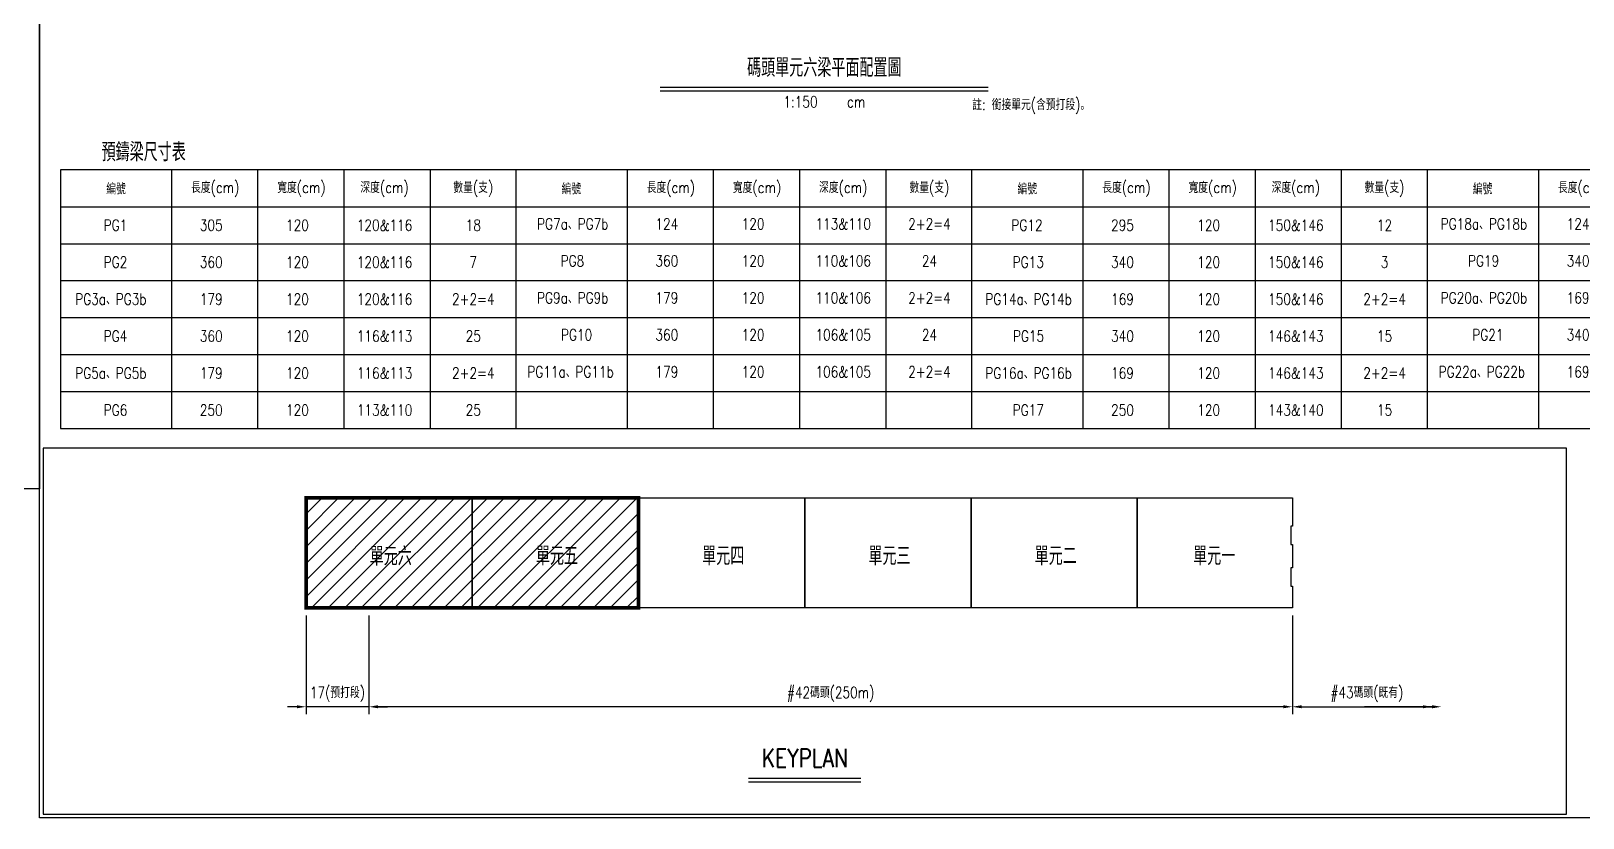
# Model space of a CAD drawing. Extents: x -3697 to 31808, y -9561 to -1274.
# Drawn here: x 19938 to 26240, y -9561 to -6368 of the extents above; entities that cross this region are included whole.
import ezdxf
from ezdxf.enums import TextEntityAlignment as Align

# ---------------------------------------------------------------- set-up
doc = ezdxf.new("R2010")
doc.units = 0
doc.header["$LTSCALE"] = 0.05
doc.linetypes.add('DASHED', pattern=[19.05, 12.7, -6.35])
doc.layers.get('Defpoints').update_dxf_attribs({"linetype": 'CONTINUOUS'})
for name, color, linetype in [('HB_0', 7, 'CONTINUOUS'), ('HB_DIM', 1, 'CONTINUOUS'), ('HB_TXT_CTEXT', 2, 'CONTINUOUS'), ('底圖', 7, 'CONTINUOUS')]:
    doc.layers.add(name, color=color, linetype=linetype)
doc.styles.get("Standard").update_dxf_attribs({"font": 'ROMANS.shx', "width": 0.8, "bigfont": 'lchinap.shx'})
doc.dimstyles.new('150cm', dxfattribs={"dimscale": 15, "dimtxt": 3, "dimasz": 2.5, "dimexe": 2, "dimexo": 2, "dimgap": 1, "dimtad": 1, "dimdsep": 46, "dimtxsty": 'Standard', "dimcen": 0, "dimclrt": 2, "dimadec": 0, "dimazin": 0, "dimtfac": 1, "dimtix": 1, "dimtmove": 2, "dimatfit": 3, "dimfxl": 0, "dimtolj": 1, "dimtzin": 0, "dimarcsym": 0})

# ---------------------------------------------------------------- blocks, each defined once
blk = doc.blocks.new('預鑄梁尺寸表')
at = {"layer": 'HB_TXT_CTEXT', "color": 3, "linetype": 'Continuous'}
for p, q in [((-8756.6, 2630.2), (-8756.6, 1580.2)), ((2143.4, 2630.2), (-8756.6, 2630.2)), ((-6906.6, 1580.2), (-6906.6, 2630.2)), ((-5056.6, 1580.2), (-5056.6, 2630.2)), ((-3206.6, 1580.2), (-3206.6, 2630.2)), ((-8756.6, 1580.2), (2143.4, 1580.2))]:
    blk.add_line(p, q, dxfattribs=at)
at = {"layer": 'HB_TXT_CTEXT', "color": 7, "linetype": 'Continuous'}
for p, q in [((-8306.6, 2630.2), (-8306.6, 1580.2)), ((-7956.6, 2630.2), (-7956.6, 1580.2)), ((-7606.6, 2630.2), (-7606.6, 1580.2)), ((-7256.6, 2630.2), (-7256.6, 1580.2)), ((-6456.6, 2630.2), (-6456.6, 1580.2)), ((-6106.6, 2630.2), (-6106.6, 1580.2)), ((-5756.6, 2630.2), (-5756.6, 1580.2)), ((-5406.6, 2630.2), (-5406.6, 1580.2)), ((-4606.6, 2630.2), (-4606.6, 1580.2)), ((-4256.6, 2630.2), (-4256.6, 1580.2)), ((-3906.6, 2630.2), (-3906.6, 1580.2)), ((-3556.6, 2630.2), (-3556.6, 1580.2)), ((-2756.6, 2630.2), (-2756.6, 1580.2)), ((-8756.6, 2330.2), (2143.4, 2330.2)), ((-8756.6, 2180.2), (2143.4, 2180.2)), ((-8756.6, 2030.2), (2143.4, 2030.2)), ((-8756.6, 1880.2), (2143.4, 1880.2)), ((-8756.6, 1730.2), (2143.4, 1730.2))]:
    blk.add_line(p, q, dxfattribs=at)
at = {"layer": 'HB_TXT_CTEXT', "color": 4, "linetype": 'Continuous'}
blk.add_line((-8756.6, 2480.2), (2143.4, 2480.2), dxfattribs=at)
at = {"layer": 'HB_TXT_CTEXT', "color": 3, "linetype": 'Continuous', "width": 0.8}
blk.add_text('預鑄梁尺寸表', height=75, rotation=360, dxfattribs=at).set_placement((-8419.2, 2706), align=Align.MIDDLE)
at = {"layer": 'HB_TXT_CTEXT', "color": 4, "linetype": 'Continuous', "width": 0.8}
for s, p in [('長度(cm)', (-8128.8, 2555.2)), ('寬度(cm)', (-7778.8, 2555.2)), ('深度(cm)', (-7441.3, 2555.2)), ('數量(支)', (-7081, 2555.2)), ('長度(cm)', (-6278.8, 2555.2)), ('寬度(cm)', (-5928.8, 2555.2)), ('深度(cm)', (-5578.8, 2555.2)), ('數量(支)', (-5228.8, 2555.2)), ('長度(cm)', (-4428.8, 2555.2)), ('寬度(cm)', (-4078.8, 2555.2)), ('深度(cm)', (-3741.3, 2555.2)), ('數量(支)', (-3381, 2555.2)), ('長度(cm)', (-2578.8, 2555.2)), ('編號', (-8531.6, 2555.2)), ('編號', (-6682.8, 2555.2)), ('編號', (-4831.6, 2555.2)), ('編號', (-2982.8, 2555.2))]:
    blk.add_text(s, height=45, rotation=360, dxfattribs=at).set_placement(p, align=Align.MIDDLE)
for s, p in [('PG1', (-8581.6, 2405.2)), ('PG2', (-8581.6, 2255.2)), ('PG3a、PG3b', (-8697.3, 2105.2)), ('PG4', (-8581.6, 1955.2)), ('PG5a、PG5b', (-8697.3, 1805.2)), ('PG6', (-8581.6, 1655.2))]:
    blk.add_text(s, height=45, rotation=360, dxfattribs=at).set_placement(p, align=Align.MIDDLE_LEFT)
at = {"layer": 'HB_TXT_CTEXT', "color": 2, "linetype": 'Continuous', "width": 0.8}
for s, p in [('305', (-8098.8, 2405.2)), ('120', (-7748.8, 2405.2)), ('124', (-6248.8, 2410.3)), ('120', (-5898.8, 2410.3)), ('295', (-4398.8, 2405.2)), ('120', (-4048.8, 2405.2)), ('124', (-2548.8, 2410.3)), ('360', (-8098.8, 2255.2)), ('120', (-7748.8, 2255.2)), ('360', (-6248.8, 2260.3)), ('120', (-5898.8, 2260.3)), ('340', (-4398.8, 2255.2)), ('120', (-4048.8, 2255.2)), ('340', (-2548.8, 2260.3)), ('179', (-8098.8, 2105.2)), ('120', (-7748.8, 2105.2)), ('179', (-6248.8, 2110.3)), ('120', (-5898.8, 2110.3)), ('169', (-4398.8, 2105.2)), ('120', (-4048.8, 2105.2)), ('169', (-2548.8, 2110.3)), ('360', (-8098.8, 1955.2)), ('120', (-7748.8, 1955.2)), ('360', (-6248.8, 1960.3)), ('120', (-5898.8, 1960.3)), ('340', (-4398.8, 1955.2)), ('120', (-4048.8, 1955.2)), ('340', (-2548.8, 1960.3)), ('179', (-8098.8, 1805.2)), ('120', (-7748.8, 1805.2)), ('179', (-6248.8, 1810.3)), ('120', (-5898.8, 1810.3)), ('169', (-4398.8, 1805.2)), ('120', (-4048.8, 1805.2)), ('169', (-2548.8, 1810.3)), ('250', (-8098.8, 1655.2)), ('120', (-7748.8, 1655.2)), ('250', (-4398.8, 1655.2)), ('120', (-4048.8, 1655.2))]:
    blk.add_text(s, height=45, rotation=360, dxfattribs=at).set_placement(p, align=Align.MIDDLE_RIGHT)
for s, p in [('120&116', (-7441.3, 2405.2)), ('18', (-7081, 2405.2)), ('113&110', (-5578.8, 2410.3)), ('2+2=4', (-5228.8, 2410.3)), ('150&146', (-3741.3, 2405.2)), ('12', (-3381, 2405.2)), ('120&116', (-7441.3, 2255.2)), ('7', (-7081, 2255.2)), ('110&106', (-5578.8, 2260.3)), ('24', (-5228.8, 2260.3)), ('150&146', (-3741.3, 2255.2)), ('3', (-3381, 2255.2)), ('120&116', (-7441.3, 2105.2)), ('2+2=4', (-7081, 2105.2)), ('110&106', (-5578.8, 2110.3)), ('2+2=4', (-5228.8, 2110.3)), ('150&146', (-3741.3, 2105.2)), ('2+2=4', (-3381, 2105.2)), ('116&113', (-7441.3, 1955.2)), ('25', (-7081, 1955.2)), ('106&105', (-5578.8, 1960.3)), ('24', (-5228.8, 1960.3)), ('146&143', (-3741.3, 1955.2)), ('15', (-3381, 1955.2)), ('116&113', (-7441.3, 1805.2)), ('2+2=4', (-7081, 1805.2)), ('106&105', (-5578.8, 1810.3)), ('2+2=4', (-5228.8, 1810.3)), ('146&143', (-3741.3, 1805.2)), ('2+2=4', (-3381, 1805.2)), ('113&110', (-7441.3, 1655.2)), ('25', (-7081, 1655.2)), ('143&140', (-3741.3, 1655.2)), ('15', (-3381, 1655.2))]:
    blk.add_text(s, height=45, rotation=360, dxfattribs=at).set_placement(p, align=Align.MIDDLE)
at = {"layer": 'HB_TXT_CTEXT', "color": 4, "linetype": 'Continuous', "width": 0.8}
for s, p in [('PG7a、PG7b', (-6677.3, 2410.3)), ('PG12', (-4832.7, 2405.2)), ('PG18a、PG18b', (-2977.3, 2410.3)), ('PG8', (-6678.7, 2260.3)), ('PG13', (-4827.6, 2255.2)), ('PG19', (-2978.7, 2260.3)), ('PG9a、PG9b', (-6677.3, 2110.3)), ('PG14a、PG14b', (-4826.1, 2105.2)), ('PG20a、PG20b', (-2977.3, 2110.3)), ('PG10', (-6661.6, 1960.3)), ('PG15', (-4826.7, 1955.2)), ('PG21', (-2961.6, 1960.3)), ('PG11a、PG11b', (-6686, 1810.3)), ('PG16a、PG16b', (-4826.1, 1805.2)), ('PG22a、PG22b', (-2986, 1810.3)), ('PG17', (-4827.6, 1655.2))]:
    blk.add_text(s, height=45, rotation=360, dxfattribs=at).set_placement(p, align=Align.MIDDLE_CENTER)
blk = doc.blocks.new('*D292')
at = {"layer": 'Defpoints', "color": 0}
for p in [(1390.1, -8709.1), (1994.9, -8709.1), (1994.9, -9110.1)]:
    blk.add_point(p, dxfattribs=at)
at = {"layer": '底圖', "color": 0, "lineweight": -2}
for p, q in [((1390.1, -8739.1), (1390.1, -9140.1)), ((1427.6, -9110.1), (1957.4, -9110.1))]:
    blk.add_line(p, q, dxfattribs=at)
at = {"layer": '底圖', "color": 0}
for points in [[(1427.6, -9103.8), (1427.6, -9116.3), (1390.1, -9110.1)], [(1957.4, -9103.8), (1957.4, -9116.3), (1994.9, -9110.1)]]:
    blk.add_solid(points, dxfattribs=at)
at = {"layer": '底圖', "color": 2, "insert": (1692.5, -9059.5), "char_height": 45, "attachment_point": 5}
blk.add_mtext('\\A1;#43碼頭(既有)', dxfattribs=at)
blk = doc.blocks.new('*D337')
at = {"layer": 'Defpoints', "color": 0}
for p in [(-2359.9, -8709.1), (1390.1, -8709.1), (-2359.9, -9110.1)]:
    blk.add_point(p, dxfattribs=at)
at = {"layer": 'HB_DIM', "color": 0, "lineweight": -2}
for p, q in [((-2359.9, -8739.1), (-2359.9, -9140.1)), ((1390.1, -8739.1), (1390.1, -9140.1)), ((1352.6, -9110.1), (-2322.4, -9110.1))]:
    blk.add_line(p, q, dxfattribs=at)
at = {"layer": 'HB_DIM', "color": 0}
for points in [[(-2322.4, -9103.8), (-2322.4, -9116.3), (-2359.9, -9110.1)], [(1352.6, -9103.8), (1352.6, -9116.3), (1390.1, -9110.1)]]:
    blk.add_solid(points, dxfattribs=at)
at = {"layer": 'HB_DIM', "color": 2, "insert": (-484.9, -9059.5), "char_height": 45, "attachment_point": 5}
blk.add_mtext('\\A1;#42碼頭(250m)', dxfattribs=at)
blk = doc.blocks.new('*D338')
at = {"layer": 'Defpoints', "color": 0}
for p in [(-2614.9, -8709.1), (-2359.9, -8709.1), (-2614.9, -9110.1)]:
    blk.add_point(p, dxfattribs=at)
at = {"layer": 'HB_DIM', "color": 0, "lineweight": -2}
for p, q in [((-2614.9, -8739.1), (-2614.9, -9140.1)), ((-2359.9, -8739.1), (-2359.9, -9140.1)), ((-2652.4, -9110.1), (-2689.9, -9110.1)), ((-2359.9, -9110.1), (-2614.9, -9110.1)), ((-2322.4, -9110.1), (-2284.9, -9110.1))]:
    blk.add_line(p, q, dxfattribs=at)
at = {"layer": 'HB_DIM', "color": 0}
for points in [[(-2652.4, -9103.8), (-2652.4, -9116.3), (-2614.9, -9110.1)], [(-2322.4, -9103.8), (-2322.4, -9116.3), (-2359.9, -9110.1)]]:
    blk.add_solid(points, dxfattribs=at)
at = {"layer": 'HB_DIM', "color": 2, "insert": (-2487.4, -9059.5), "char_height": 45, "attachment_point": 5}
blk.add_mtext('\\A1;17(預打段)', dxfattribs=at)
blk = doc.blocks.new('KeyPlan底圖')
at = {"layer": '底圖', "color": 3}
blk.add_line((2879.5, 161.083), (3335.5, 161.083), dxfattribs=at)
at = {"layer": '底圖', "color": 1}
blk.add_line((2879.5, 146.083), (3335.5, 146.083), dxfattribs=at)
at = {"layer": '底圖'}
blk.add_lwpolyline([(6200, 1500), (15, 1500), (15, 15), (6200, 15)], close=True, dxfattribs=at)
at = {"layer": '底圖', "linetype": 'Continuous'}
for points in [[(1336, 1299.162), (1757.5, 1299.162), (1757.5, 852.162), (1082.5, 852.162), (1082.5, 1299.162), (1336, 1299.162)], [(2011, 1299.162), (2432.5, 1299.162), (2432.5, 852.162), (1757.5, 852.162), (1757.5, 1299.162), (2011, 1299.162)], [(2686, 1299.162), (3107.5, 1299.162), (3107.5, 852.162), (2432.5, 852.162), (2432.5, 1299.162), (2686, 1299.162)], [(3361, 1299.162), (3782.5, 1299.162), (3782.5, 852.162), (3107.5, 852.162), (3107.5, 1299.162), (3361, 1299.162)], [(4036, 1299.162), (4457.5, 1299.162), (4457.5, 852.162), (3782.5, 852.162), (3782.5, 1299.162), (4036, 1299.162)]]:
    blk.add_lwpolyline(points, dxfattribs=at)
blk.add_lwpolyline([(5087.5, 852.162), (4457.5, 852.162), (4457.5, 1299.162), (5087.5, 1299.162), (5087.5, 1184.412), (5081.5, 1184.412), (5081.5, 1109.412), (5087.5, 1109.412), (5087.5, 1014.912), (5081.5, 1014.912), (5081.5, 939.912), (5087.5, 939.912)], close=True, dxfattribs=at)
at = {"layer": '底圖', "color": 3, "width": 0.8}
for s, p in [('單元六', (1426.228, 1065.339)), ('單元五', (2101.228, 1065.339)), ('單元四', (2776.228, 1065.339)), ('單元三', (3451.228, 1065.339)), ('單元二', (4126.228, 1065.339)), ('單元一', (4769.784, 1065.339)), ('KEYPLAN', (3107.5, 243.583))]:
    blk.add_text(s, height=75, dxfattribs=at).set_placement(p, align=Align.MIDDLE)
at = {"layer": 'HB_DIM'}
for base, p1, p2, text, picture, middle in [((1082.5, 451.161), (1337.5, 852.162), (1082.5, 852.162), '17(預打段)', '*D338', (1210, 501.786)), ((1337.5, 451.161), (5087.5, 852.162), (1337.5, 852.162), '#42碼頭(250m)', '*D337', (3212.5, 501.786))]:
    dim = blk.add_linear_dim(base=base, p1=p1, p2=p2, text=text, dimstyle='150cm', dxfattribs=at)
    dim.commit()
    dim.dimension.update_dxf_attribs({"geometry": picture, "text_midpoint": middle, "insert": (3697.403, 9561.25)})
at = {"layer": '底圖', "color": 1}
dim = blk.add_linear_dim(base=(5692.27, 451.161), p1=(5087.5, 852.162), p2=(5692.27, 852.162), text='#43碼頭(既有)', dimstyle='150cm', override={"dimse2": 1}, dxfattribs=at)
dim.commit()
dim.dimension.update_dxf_attribs({"geometry": '*D292', "text_midpoint": (5389.885, 501.786), "insert": (3697.403, 9561.25)})
blk.add_leader([(5654.77, 451.161), (5379.742, 451.161)], dimstyle='150cm', override={"dimse2": 1}, dxfattribs=at)
blk = doc.blocks.new('碼頭結構總配置圖')
at = {"layer": '底圖'}
h = blk.add_hatch(dxfattribs=at)
h.set_pattern_fill('ANSI31', color=1, scale=15)
h.set_pattern_definition([(45, (10888.477, -5225.253), (-33.67596, 33.67596), [])])
h.paths.add_polyline_path([(22405.1, -8262.1), (21730.1, -8262.1), (21730.1, -8709.1), (22405.1, -8709.1)])
h.paths.add_polyline_path([(21730.1, -8262.1), (21055.1, -8262.1), (21055.1, -8709.1), (21730.1, -8709.1)])
h.paths.add_polyline_path([(21898.7, -8576.8), (22248.9, -8576.8), (22248.9, -8415.1), (21898.7, -8415.1)], flags=24)
h.paths.add_polyline_path([(21225.6, -8576.8), (21572, -8576.8), (21572, -8415.1), (21225.6, -8415.1)], flags=24)
h.paths.add_polyline_path([(21223.7, -8576.8), (21573.9, -8576.8), (21573.9, -8415.1), (21223.7, -8415.1)], flags=24)
at = {"layer": 'Defpoints', "color": 217}
for points in [[(19972.6, -8226.3), (16980.1, -8226.3), (16980.1, -9561.3), (8137.6, -9561.3), (8137.6, -1273.8), (19972.6, -1273.8)], [(31807.6, -8226.3), (28815.1, -8226.3), (28815.1, -9561.3), (19972.6, -9561.3), (19972.6, -1273.8), (31807.6, -1273.8)]]:
    blk.add_lwpolyline(points, close=True, dxfattribs=at)
at = {"layer": '底圖', "color": 4, "linetype": 'DASHED', "ltscale": 150, "const_width": 15}
blk.add_lwpolyline([(21055.1, -8262.1), (22405.1, -8262.1), (22405.1, -8709.1), (21055.1, -8709.1)], close=True, dxfattribs=at)
at = {"layer": 'HB_0'}
blk.add_blockref('KeyPlan底圖', (19972.6, -9561.3), dxfattribs=at)

msp = doc.modelspace()

# ---------------------------------------------------------------- linework, layer by layer
at = {"layer": 'HB_TXT_CTEXT', "color": 3}
msp.add_line((22493.196, -6595.305), (23824.129, -6595.305), dxfattribs=at)
at = {"layer": 'HB_TXT_CTEXT', "color": 1}
msp.add_line((22493.196, -6610.305), (23824.129, -6610.305), dxfattribs=at)

# ---------------------------------------------------------------- block references
at = {"layer": 'HB_0'}
for name, p in [('碼頭結構總配置圖', (0, 0)), ('預鑄梁尺寸表', (28815.097, -9561.25))]:
    msp.add_blockref(name, p, dxfattribs=at)

# ---------------------------------------------------------------- texts
at = {"layer": 'HB_TXT_CTEXT', "color": 3, "width": 0.8}
msp.add_text('碼頭單元六梁平面配置圖', height=75, dxfattribs=at).set_placement((23159.418, -6512.805), align=Align.MIDDLE)
at = {"layer": 'HB_TXT_CTEXT', "width": 0.8}
for s, p in [('1:150    cm', (23159.418, -6655.305)), ('註: 銜接單元(含預打段)。', (23999.189, -6669.558))]:
    msp.add_text(s, height=45, dxfattribs=at).set_placement(p, align=Align.MIDDLE)

doc.saveas('drawing.dxf')
